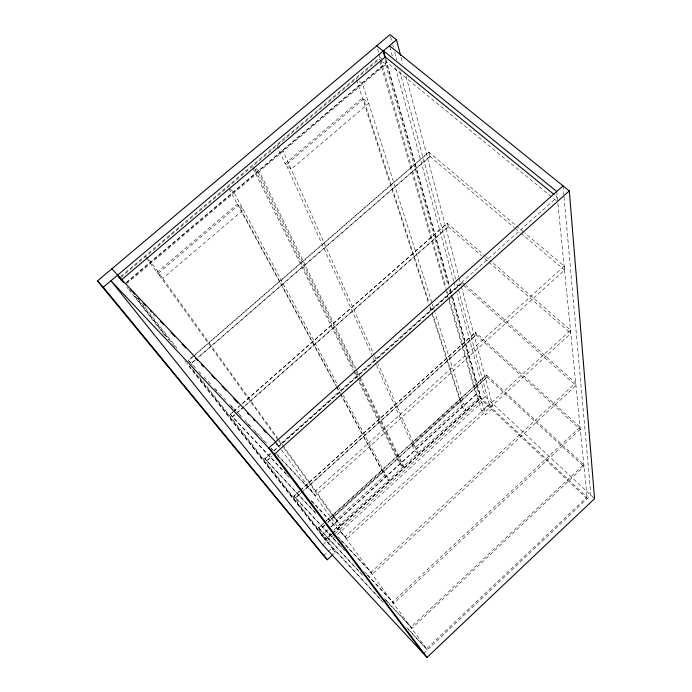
<?xml version="1.0" encoding="UTF-8"?>
<svg xmlns="http://www.w3.org/2000/svg" width="692" height="692" viewBox="0 0 692 692"><rect width="100%" height="100%" fill="white"/><g stroke="black" fill="none" stroke-linecap="round" stroke-linejoin="round"><path stroke-width="0.52" stroke-dasharray="3.46 2.59" d="M423.495 653.603L590.873 495.23L563.902 195.533M583.745 464.643L583.936 466.555L411.948 628.284L411.022 627.013L583.745 464.643L486.45 374.96L324.202 522.702M367.365 575.043L393.809 603.363L580.225 429.308L580.008 427.076L475.439 332.238L476.139 334.807L301.868 492.263M393.809 603.363L392.719 601.867L580.008 427.076M463.346 285.32L575.926 385.556L372.417 573.962L371.12 572.18L575.666 382.918L465.811 285.216M323.571 555.633L331.641 548.237L335.447 552.337L333.241 554.353M461.304 286.479L493.162 407.718L485.49 414.759L481.502 411.013L489.175 403.99L456.668 282.942M570.537 330.248L570.848 333.423L346.804 538.731L345.239 536.577L570.537 330.248L492.22 262.251M331.407 534.051L326.027 538.964L322.117 534.752L327.48 529.856M330.551 527.062L399.691 463.986L357.53 379.026M450.976 295.294L480.092 398.237L404.318 467.446L400.305 463.432L475.984 394.397L448.442 298.927M380.401 599.177L321.685 535.573L328.043 529.769M331.217 526.871L476.676 394.18L480.776 398.021L334.348 531.776M324.237 538.817L330.603 532.996M333.786 530.089L477.913 398.488L481.987 402.303L336.087 535.703M332.169 533.35L403.704 468.008L359.356 377.849M331.165 534.691L325.595 539.777L321.685 535.573M325.448 540.045L331.831 534.215M332.627 533.489L481.009 397.943L587.041 497.046L426.557 648.845L406.775 627.558M322.844 544.924L334.539 534.241M335.335 533.515L485.109 396.628L457.023 293.546M328.12 542.995L335.291 536.43M324.756 525.193L319.981 529.544L318.605 527.797L323.398 523.429M318.718 527.927L323.519 523.559M324.314 522.832L486.571 375.073L487.142 377.252L327.939 522.296M324.643 525.072L319.868 529.423L362.651 575.363M327.826 522.166L487.021 377.14L486.45 374.96M564.179 266.161L564.568 270.053L315.388 495.558L313.45 492.903L564.179 266.161L524.605 232.815M293.918 496.06L299.48 490.965M300.319 490.282L475.482 332.281M299.601 491.095L294.005 496.147L295.475 498.032L301.072 492.981M300.397 490.377L475.568 332.359L476.226 334.893L295.389 497.946L341.658 547.51M270.451 453.649L264.863 458.718L266.688 461.036L272.328 456.002M273.703 450.829L462.576 282.345L464.998 284.498M264.95 458.813L270.581 453.796M273.79 450.924L462.671 282.431M266.602 460.95L272.198 455.864M286.289 474.34L232.278 416.861L230.202 414.188L232.633 412.051M233.438 411.342L447.205 223.161L484.884 255.876M232.772 412.207L230.341 414.344L232.417 417.008L243.74 407.043M233.585 411.489L239.25 406.498M242.485 403.652L447.361 223.3L448.278 226.838L244.544 406.325M232.278 416.861L448.122 226.708L447.205 223.161M523.775 232.123L428.78 152.093L188.328 360.385L190.862 363.646L194.936 360.108M192.558 357.02L188.475 360.549L195.871 368.378M193.371 356.311L428.953 152.231L430.061 156.522L198.353 357.444M198.206 357.28L429.896 156.383L428.78 152.093M195.092 360.272L191.018 363.81L192.497 365.376M156.954 272.423L237.425 204.14L243.394 209.823L162.741 278.383L156.954 272.423L146.756 258.289M285.121 163.675L362.461 98.056L368.689 103.307L291.185 169.194L285.121 163.675L277.838 147.534M120.771 276.445L380.038 57.523L381.647 58.829M120.719 277.604L252.113 166.634L254.414 168.761M126.082 282.673L386.698 62.185L557.743 201.848M126.61 282.596L386.447 62.756L382.442 59.486M126.558 283.755L258.246 172.317L255.184 169.471M355.809 368.455L259.275 171.443L385.703 64.451L382.503 61.839M555.598 195.741L557.268 197.108L278.495 445.752L276.272 443.408M381.707 61.181L379.303 59.218L253.142 165.769L254.578 168.666M359.407 81.362L362.582 84.026L431.946 303.018M429.896 156.383L514.234 227.564M515.056 228.265L520.003 232.443M520.834 233.135L564.568 270.053M485.697 256.585L491.406 261.541M448.122 226.708L481.554 255.78M484.807 258.6L488.05 261.42M488.863 262.13L570.848 333.423M276.982 145.631L283.166 151.228L374.156 355.022M476.096 334.772L580.225 429.308M487.021 377.14L583.936 466.555M256.213 168.606L259.275 171.443M485.109 396.628L594.566 498.673M489.175 403.99L493.162 407.718M475.984 394.397L480.092 398.237M459.618 399.552L463.761 403.471L415.451 447.525L411.368 443.494L414.517 450.466L418.548 454.454L378.109 363.88M230.367 189.089L234.173 192.687L337.696 385.003M399.691 463.986L403.704 468.008M381.828 470.396L385.868 474.496L336.329 519.675L332.342 515.453L340.62 525.635L283.236 445.873M145.554 256.628L147.768 258.903M148.503 259.664L151.453 262.692L277.622 438.071M137.777 298.148L139.256 299.705M153.347 314.557L154.826 316.123M275.693 443.546L279.395 447.456M198.829 371.517L201.052 373.862M204.01 376.993L210.662 384.043M214.364 387.961L218.802 392.658M219.537 393.445L226.189 400.486M229.891 404.405L241.724 416.939M244.683 420.07L252.814 428.685M253.557 429.464L259.474 435.735M260.209 436.514L266.861 443.563M271.299 448.26L272.778 449.826M276.48 453.744L313.45 492.903M215.446 389.691L216.925 391.257M230.99 406.161L233.213 408.514M239.873 415.572L241.352 417.138M247.278 423.409L249.501 425.762M255.426 432.042L257.64 434.394M262.822 439.878L264.309 441.453M270.97 448.511L272.449 450.077M277.63 455.57L315.388 495.558M230.202 414.188L287.794 475.465M311.357 500.532L345.239 536.577M287.033 475.127L289.247 477.48M311.383 501.043L346.804 538.731M315.042 512.296L264.82 458.675L317.308 515.099M337.921 536.724L371.12 572.18M340.819 540.21L372.417 573.962M339.634 545.011L293.875 496.017L295.389 497.946M340.369 545.806L341.848 547.381M364.701 571.86L366.916 574.23M367.651 575.017L392.719 601.867M342.393 548.298L344.599 550.65M318.605 527.797L361.207 573.538M384.648 598.701L386.845 601.063M387.581 601.85L411.022 627.013M385.461 599.852L411.948 628.284M383.23 602.447L326.589 541.499L186.745 363.43M408.237 629.357L427.362 649.935L280.122 447.975M126.818 287.111L128.15 288.806M128.816 289.654L164.774 335.447M184.747 360.887L186.079 362.582M135.338 296.28L175.223 347.194M192.506 369.26L322.117 534.752M134.49 296.141L169.09 340.256M189.054 365.705L335.447 552.337M137.864 298.217L177.091 348.405M199.036 376.483L326.027 538.964M275.675 441.885L279.689 447.387M278.193 438.866L282.673 445.094M278.08 439.982L158.001 273.504L238.506 205.169L336.26 385.652M278.712 440.865L283.14 446.997M283.772 447.871L333.068 516.215L382.555 471.14L340.888 394.198M229.113 188.821L336.053 386.006M336.572 386.958L340.17 393.592M340.68 394.535L385.409 477.013L389.406 481.07L343.301 395.409M336.77 386.603L340.369 393.246M338.172 385.894L341.286 391.663M253.073 168.563L353.214 370.341M353.698 371.31L357.046 378.066M255.054 169.635L354.909 371.621M355.394 372.59L400.305 463.432M258.246 172.317L354.581 368.153M356.492 372.028L358.88 376.88M356.285 369.424L359.615 376.223M360.091 377.192L404.318 467.446M372.659 356.622L286.22 164.67L363.594 99.008L428.988 302.586M373.1 357.6L376.206 364.494M376.647 365.48L412.112 444.221L460.37 400.261L432.292 312.87M374.467 355.731L377.668 362.893M430.312 306.703L431.964 311.841M356.562 79.736L428.651 303.451M429.974 307.559L431.626 312.689M431.955 313.718L462.048 407.104L466.14 410.979L435.112 313.009M432.275 304.048L434.784 311.98M379.899 61.294L445.449 288.547M445.752 289.585L448.148 297.889M377.572 48.916L378.766 53.068M379.06 54.106L380.548 59.287M380.851 60.325L446.063 287.543M447.257 291.695L448.745 296.885M449.039 297.923L481.502 411.013M385.703 64.451L448.338 285.934M449.506 290.095L450.682 294.256M385.963 59.573L449.16 284.559M450.328 288.711L451.495 292.872M452.663 297.024L481.554 399.881L587.205 498.698L557.882 203.31M385.505 59.382L448.944 284.87M450.111 289.022L452.161 296.297M452.447 297.344L485.49 414.759M389.786 46.762L392.338 56.139M395.461 67.591L453.615 281.047M453.9 282.085L455.89 289.377M390.548 36.685L392.502 43.994M392.788 45.032L393.341 47.125M394.743 52.341L396.706 59.642M399.786 71.12L456.391 281.903M401.161 57.592L402.813 63.863M406.109 76.405L458.839 277.077M459.107 278.115L461.036 285.433M462.533 282.301L463.303 285.277M556.714 191.494L557.648 200.896M563.037 185.863L563.807 194.452"/><path stroke-width="1.04" d="M427.016 657.4L274.464 454.125L110.954 280.753L322.844 544.924L427.016 657.4L594.566 498.673L569.3 190.923L389.501 45.724M400.616 55.498L396.499 39.825L389.985 34.6L97.434 280.943L323.571 555.633L327.368 559.741L332.506 555.027M563.037 185.863L268.738 448.061L423.495 653.603M274.464 454.125L569.3 190.923M97.434 280.943L103.307 287.206L396.499 39.825M556.714 191.494L383.498 50.793L385.539 58.059M376.682 45.802L383.16 51.07L385.081 57.886M553.929 194.383L385.228 56.96L121.247 280.026L123.479 282.371M111.957 268.712L121.844 280.018M275.675 441.885L117.493 275.234L121.489 280.329M130.148 289.403L134.603 294.1M143.504 303.477L145.727 305.821M150.181 310.509L151.66 312.075M160.561 321.46L163.528 324.583M170.95 332.402L174.652 336.312M182.074 344.123L185.785 348.033M195.421 358.197L197.653 360.541M201.355 364.45L203.586 366.795M211.743 375.393L214.71 378.524M222.123 386.344L225.834 390.253M233.991 398.851L237.702 402.761M247.347 412.916L248.826 414.482M253.281 419.17L254.76 420.736M263.661 430.121L265.884 432.465M103.307 287.206L327.368 559.741"/></g></svg>
